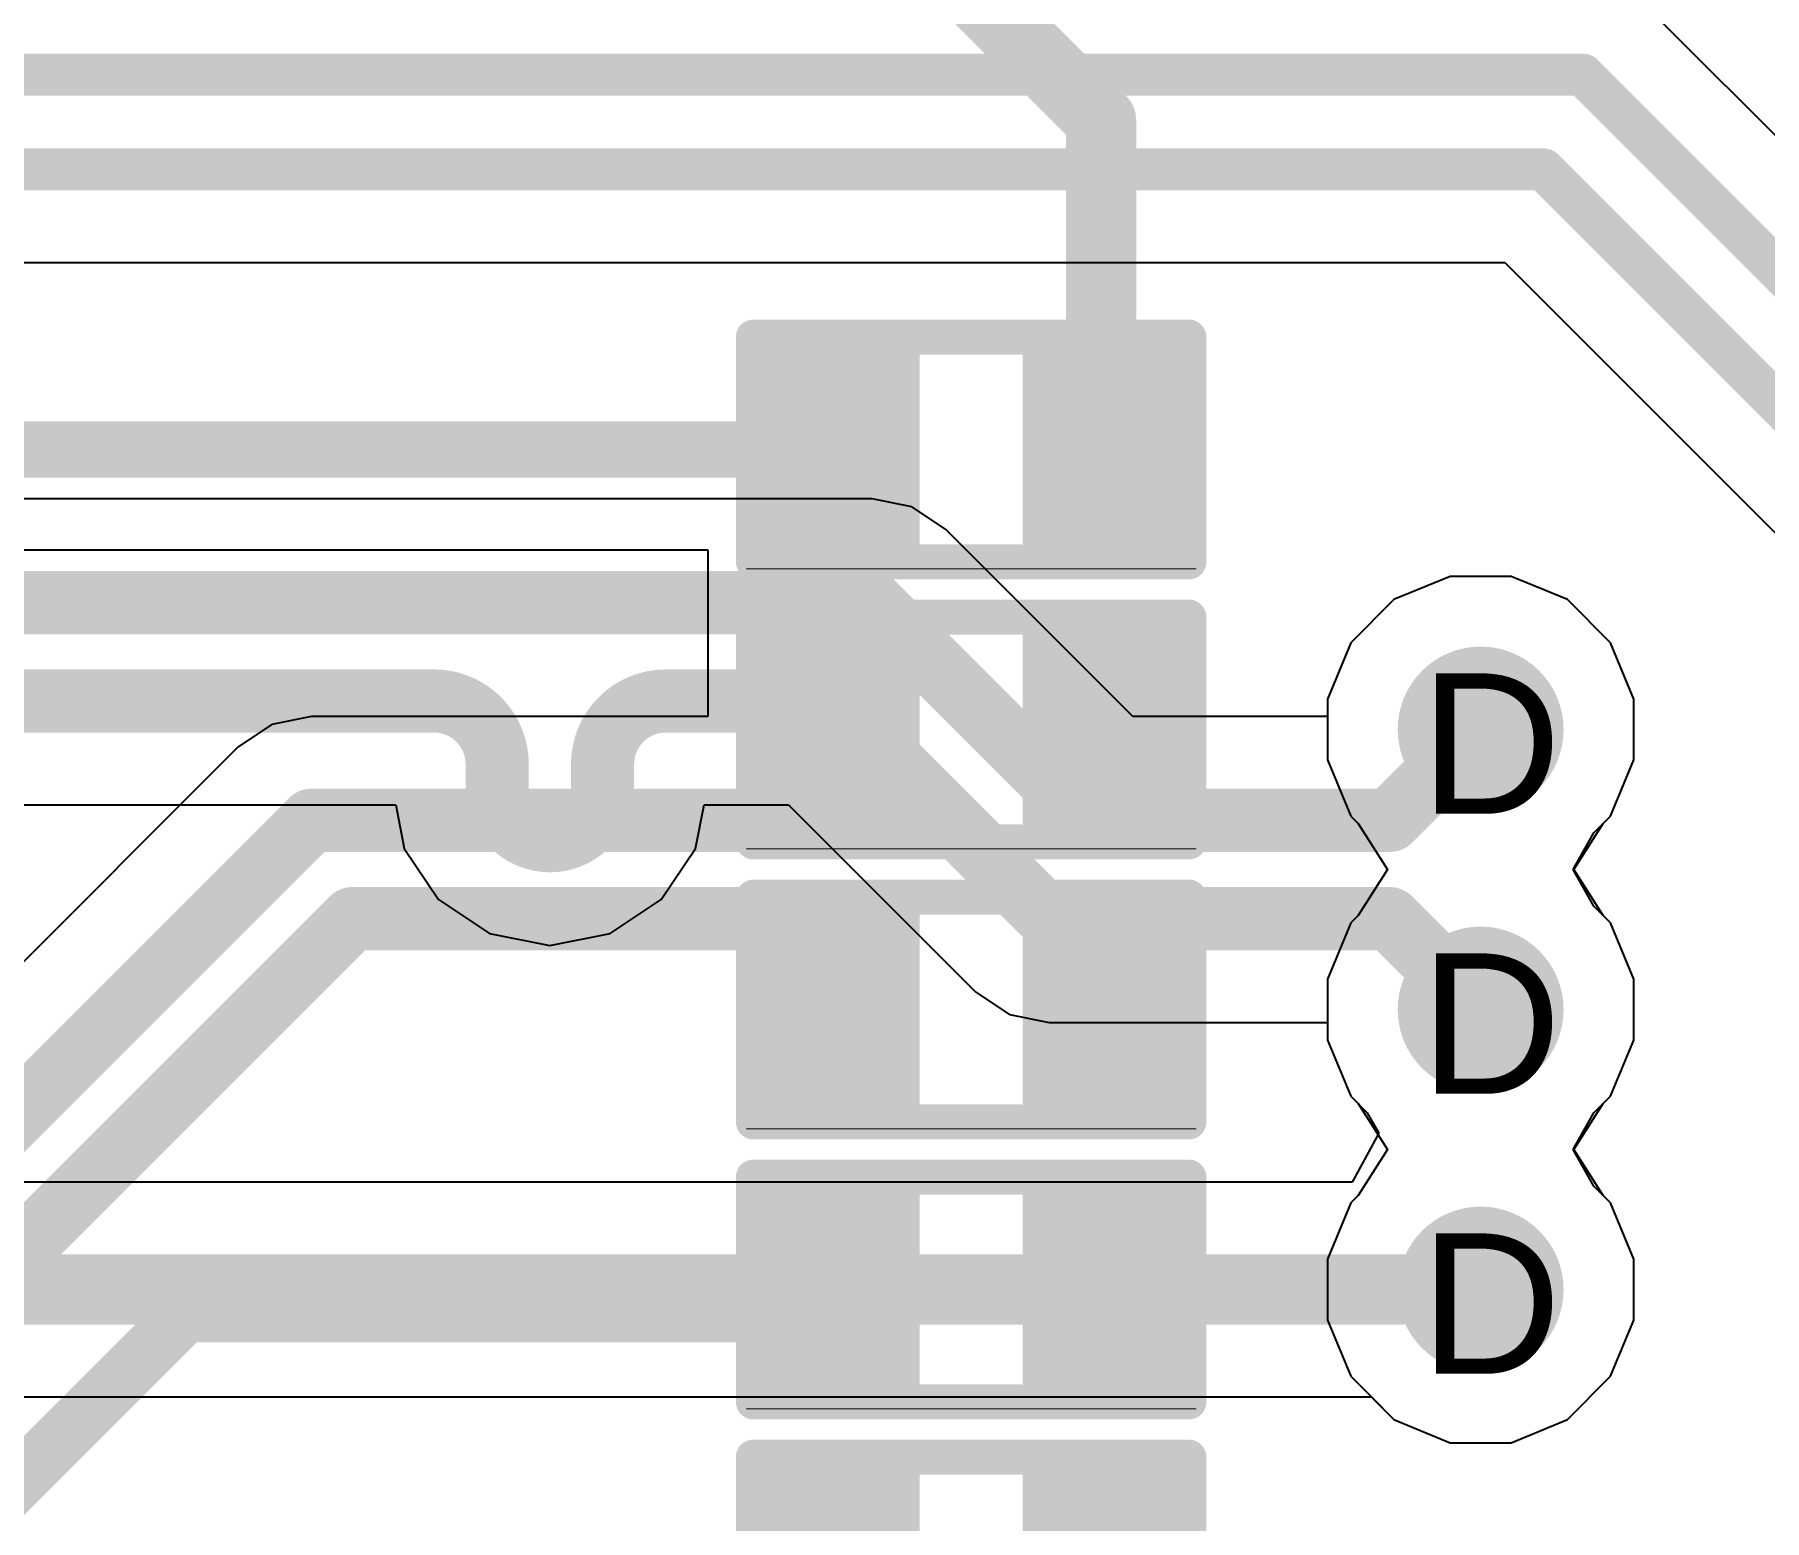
# Model space of a CAD drawing. Header units: inches. Extents: x -11 to 5428, y 0 to 5423.
# Drawn here: x 163.87 to 170.13, y 65.61 to 70.99 of the extents above; entities that cross this region are included whole.
import ezdxf

# ---------------------------------------------------------------- set-up
doc = ezdxf.new("R2010")
doc.units = ezdxf.units.IN
for name, color, linetype in [('Bottom Layer', 5, 'Continuous'), ('Drill Drawing', 1, 'Continuous'), ('GND', 16, 'Continuous'), ('PWR', 76, 'Continuous'), ('Top Layer', 1, 'Continuous'), ('Top Overlay', 2, 'Continuous'), ('Top Paste', 8, 'Continuous'), ('Top Solder', 216, 'Continuous'), ('Via Holes', 16, 'Continuous')]:
    doc.layers.add(name, color=color, linetype=linetype)
doc.styles.add('Arial', font='', dxfattribs={"height": 0.2})
doc.styles.get('Arial').set_extended_font_data('Arial')

# ---------------------------------------------------------------- blocks, each defined once
blk = doc.blocks.new('R___0402_440')
at = {"layer": 'Top Layer'}
for points in [[(-0.6985, -0.3175), (-0.6985, 0.3175), (-0.2413, 0.3175), (-0.2413, -0.3175)], [(0.2413, -0.3175), (0.2413, 0.3175), (0.6985, 0.3175), (0.6985, -0.3175)]]:
    blk.add_hatch(color=1, dxfattribs=at).paths.add_polyline_path(points)
at = {"layer": 'Top Paste'}
for points in [[(-0.6985, -0.3175), (-0.6985, 0.3175), (-0.2413, 0.3175), (-0.2413, -0.3175)], [(0.2413, -0.3175), (0.2413, 0.3175), (0.6985, 0.3175), (0.6985, -0.3175)]]:
    blk.add_hatch(color=8, dxfattribs=at).paths.add_polyline_path(points)
at = {"layer": 'Top Solder'}
for points in [[(-0.7535, -0.3725), (-0.7535, 0.3725), (-0.1863, 0.3725), (-0.1863, -0.3725)], [(0.1863, -0.3725), (0.1863, 0.3725), (0.7535, 0.3725), (0.7535, -0.3725)]]:
    blk.add_hatch(color=216, dxfattribs=at).paths.add_polyline_path(points)
at = {"layer": 'Top Overlay'}
for points in [[(-0.7874, 0.4064, 0.127, 0.127, 0), (0.7874, 0.4064, 0.127, 0.127, 0)], [(-0.7874, -0.4064, 0.127, 0.127, 0), (-0.7874, 0.4064, 0.127, 0.127, 0)], [(0.7874, -0.4064, 0.127, 0.127, 0), (0.7874, 0.4064, 0.127, 0.127, 0)], [(-0.7874, -0.4064, 0.127, 0.127, 0), (0.7874, -0.4064, 0.127, 0.127, 0)], [(-0.8128, -0.4318, 0.00323, 0.00323, 0), (0.8128, -0.4318, 0.00323, 0.00323, 0)]]:
    blk.add_lwpolyline(points, format="xyseb", dxfattribs=at)
for points in [[(-0.8192, 0.4064, 0.0635, 0.0635, 1), (-0.7557, 0.4064, 0.0635, 0.0635, 1)], [(-0.8192, 0.4064, 0.0635, 0.0635, 1), (-0.7557, 0.4064, 0.0635, 0.0635, 1)], [(0.7556, 0.4064, 0.0635, 0.0635, 1), (0.8191, 0.4064, 0.0635, 0.0635, 1)], [(0.7556, 0.4064, 0.0635, 0.0635, 1), (0.8191, 0.4064, 0.0635, 0.0635, 1)], [(-0.8192, -0.4064, 0.0635, 0.0635, 1), (-0.7557, -0.4064, 0.0635, 0.0635, 1)], [(-0.8192, -0.4064, 0.0635, 0.0635, 1), (-0.7557, -0.4064, 0.0635, 0.0635, 1)], [(0.7556, -0.4064, 0.0635, 0.0635, 1), (0.8191, -0.4064, 0.0635, 0.0635, 1)], [(0.7556, -0.4064, 0.0635, 0.0635, 1), (0.8191, -0.4064, 0.0635, 0.0635, 1)], [(-0.8136, -0.4318, 0.00161, 0.00161, 1), (-0.812, -0.4318, 0.00161, 0.00161, 1)], [(0.812, -0.4318, 0.00161, 0.00161, 1), (0.8136, -0.4318, 0.00161, 0.00161, 1)]]:
    blk.add_lwpolyline(points, format="xyseb", close=True, dxfattribs=at)
blk = doc.blocks.new('R___0402_441')
at = {"layer": 'Top Layer'}
for points in [[(-0.6985, -0.3175), (-0.6985, 0.3175), (-0.2413, 0.3175), (-0.2413, -0.3175)], [(0.2413, -0.3175), (0.2413, 0.3175), (0.6985, 0.3175), (0.6985, -0.3175)]]:
    blk.add_hatch(color=1, dxfattribs=at).paths.add_polyline_path(points)
at = {"layer": 'Top Paste'}
for points in [[(-0.6985, -0.3175), (-0.6985, 0.3175), (-0.2413, 0.3175), (-0.2413, -0.3175)], [(0.2413, -0.3175), (0.2413, 0.3175), (0.6985, 0.3175), (0.6985, -0.3175)]]:
    blk.add_hatch(color=8, dxfattribs=at).paths.add_polyline_path(points)
at = {"layer": 'Top Solder'}
for points in [[(-0.7535, -0.3725), (-0.7535, 0.3725), (-0.1863, 0.3725), (-0.1863, -0.3725)], [(0.1863, -0.3725), (0.1863, 0.3725), (0.7535, 0.3725), (0.7535, -0.3725)]]:
    blk.add_hatch(color=216, dxfattribs=at).paths.add_polyline_path(points)
at = {"layer": 'Top Overlay'}
for points in [[(-0.7874, 0.4064, 0.127, 0.127, 0), (0.7874, 0.4064, 0.127, 0.127, 0)], [(-0.7874, -0.4064, 0.127, 0.127, 0), (-0.7874, 0.4064, 0.127, 0.127, 0)], [(0.7874, -0.4064, 0.127, 0.127, 0), (0.7874, 0.4064, 0.127, 0.127, 0)], [(-0.7874, -0.4064, 0.127, 0.127, 0), (0.7874, -0.4064, 0.127, 0.127, 0)], [(-0.8128, -0.4318, 0.00323, 0.00323, 0), (0.8128, -0.4318, 0.00323, 0.00323, 0)]]:
    blk.add_lwpolyline(points, format="xyseb", dxfattribs=at)
for points in [[(-0.8192, 0.4064, 0.0635, 0.0635, 1), (-0.7557, 0.4064, 0.0635, 0.0635, 1)], [(-0.8192, 0.4064, 0.0635, 0.0635, 1), (-0.7557, 0.4064, 0.0635, 0.0635, 1)], [(0.7556, 0.4064, 0.0635, 0.0635, 1), (0.8191, 0.4064, 0.0635, 0.0635, 1)], [(0.7556, 0.4064, 0.0635, 0.0635, 1), (0.8191, 0.4064, 0.0635, 0.0635, 1)], [(-0.8192, -0.4064, 0.0635, 0.0635, 1), (-0.7557, -0.4064, 0.0635, 0.0635, 1)], [(-0.8192, -0.4064, 0.0635, 0.0635, 1), (-0.7557, -0.4064, 0.0635, 0.0635, 1)], [(0.7556, -0.4064, 0.0635, 0.0635, 1), (0.8191, -0.4064, 0.0635, 0.0635, 1)], [(0.7556, -0.4064, 0.0635, 0.0635, 1), (0.8191, -0.4064, 0.0635, 0.0635, 1)], [(-0.8136, -0.4318, 0.00161, 0.00161, 1), (-0.812, -0.4318, 0.00161, 0.00161, 1)], [(0.812, -0.4318, 0.00161, 0.00161, 1), (0.8136, -0.4318, 0.00161, 0.00161, 1)]]:
    blk.add_lwpolyline(points, format="xyseb", close=True, dxfattribs=at)
blk = doc.blocks.new('R___0402_444')
at = {"layer": 'Top Layer'}
for points in [[(-0.6985, -0.3175), (-0.6985, 0.3175), (-0.2413, 0.3175), (-0.2413, -0.3175)], [(0.2413, -0.3175), (0.2413, 0.3175), (0.6985, 0.3175), (0.6985, -0.3175)]]:
    blk.add_hatch(color=1, dxfattribs=at).paths.add_polyline_path(points)
at = {"layer": 'Top Paste'}
for points in [[(-0.6985, -0.3175), (-0.6985, 0.3175), (-0.2413, 0.3175), (-0.2413, -0.3175)], [(0.2413, -0.3175), (0.2413, 0.3175), (0.6985, 0.3175), (0.6985, -0.3175)]]:
    blk.add_hatch(color=8, dxfattribs=at).paths.add_polyline_path(points)
at = {"layer": 'Top Solder'}
for points in [[(-0.7535, -0.3725), (-0.7535, 0.3725), (-0.1863, 0.3725), (-0.1863, -0.3725)], [(0.1863, -0.3725), (0.1863, 0.3725), (0.7535, 0.3725), (0.7535, -0.3725)]]:
    blk.add_hatch(color=216, dxfattribs=at).paths.add_polyline_path(points)
at = {"layer": 'Top Overlay'}
for points in [[(-0.7874, 0.4064, 0.127, 0.127, 0), (0.7874, 0.4064, 0.127, 0.127, 0)], [(-0.7874, -0.4064, 0.127, 0.127, 0), (-0.7874, 0.4064, 0.127, 0.127, 0)], [(0.7874, -0.4064, 0.127, 0.127, 0), (0.7874, 0.4064, 0.127, 0.127, 0)], [(-0.7874, -0.4064, 0.127, 0.127, 0), (0.7874, -0.4064, 0.127, 0.127, 0)], [(-0.8128, -0.4318, 0.00323, 0.00323, 0), (0.8128, -0.4318, 0.00323, 0.00323, 0)]]:
    blk.add_lwpolyline(points, format="xyseb", dxfattribs=at)
for points in [[(-0.8192, 0.4064, 0.0635, 0.0635, 1), (-0.7557, 0.4064, 0.0635, 0.0635, 1)], [(-0.8192, 0.4064, 0.0635, 0.0635, 1), (-0.7557, 0.4064, 0.0635, 0.0635, 1)], [(0.7556, 0.4064, 0.0635, 0.0635, 1), (0.8191, 0.4064, 0.0635, 0.0635, 1)], [(0.7556, 0.4064, 0.0635, 0.0635, 1), (0.8191, 0.4064, 0.0635, 0.0635, 1)], [(-0.8192, -0.4064, 0.0635, 0.0635, 1), (-0.7557, -0.4064, 0.0635, 0.0635, 1)], [(-0.8192, -0.4064, 0.0635, 0.0635, 1), (-0.7557, -0.4064, 0.0635, 0.0635, 1)], [(0.7556, -0.4064, 0.0635, 0.0635, 1), (0.8191, -0.4064, 0.0635, 0.0635, 1)], [(0.7556, -0.4064, 0.0635, 0.0635, 1), (0.8191, -0.4064, 0.0635, 0.0635, 1)], [(-0.8136, -0.4318, 0.00161, 0.00161, 1), (-0.812, -0.4318, 0.00161, 0.00161, 1)], [(0.812, -0.4318, 0.00161, 0.00161, 1), (0.8136, -0.4318, 0.00161, 0.00161, 1)]]:
    blk.add_lwpolyline(points, format="xyseb", close=True, dxfattribs=at)
blk = doc.blocks.new('R___0402_445')
at = {"layer": 'Top Layer'}
for points in [[(-0.6985, -0.3175), (-0.6985, 0.3175), (-0.2413, 0.3175), (-0.2413, -0.3175)], [(0.2413, -0.3175), (0.2413, 0.3175), (0.6985, 0.3175), (0.6985, -0.3175)]]:
    blk.add_hatch(color=1, dxfattribs=at).paths.add_polyline_path(points)
at = {"layer": 'Top Paste'}
for points in [[(-0.6985, -0.3175), (-0.6985, 0.3175), (-0.2413, 0.3175), (-0.2413, -0.3175)], [(0.2413, -0.3175), (0.2413, 0.3175), (0.6985, 0.3175), (0.6985, -0.3175)]]:
    blk.add_hatch(color=8, dxfattribs=at).paths.add_polyline_path(points)
at = {"layer": 'Top Solder'}
for points in [[(-0.7535, -0.3725), (-0.7535, 0.3725), (-0.1863, 0.3725), (-0.1863, -0.3725)], [(0.1863, -0.3725), (0.1863, 0.3725), (0.7535, 0.3725), (0.7535, -0.3725)]]:
    blk.add_hatch(color=216, dxfattribs=at).paths.add_polyline_path(points)
at = {"layer": 'Top Overlay'}
for points in [[(-0.7874, 0.4064, 0.127, 0.127, 0), (0.7874, 0.4064, 0.127, 0.127, 0)], [(-0.7874, -0.4064, 0.127, 0.127, 0), (-0.7874, 0.4064, 0.127, 0.127, 0)], [(0.7874, -0.4064, 0.127, 0.127, 0), (0.7874, 0.4064, 0.127, 0.127, 0)], [(-0.7874, -0.4064, 0.127, 0.127, 0), (0.7874, -0.4064, 0.127, 0.127, 0)], [(-0.8128, -0.4318, 0.00323, 0.00323, 0), (0.8128, -0.4318, 0.00323, 0.00323, 0)]]:
    blk.add_lwpolyline(points, format="xyseb", dxfattribs=at)
for points in [[(-0.8192, 0.4064, 0.0635, 0.0635, 1), (-0.7557, 0.4064, 0.0635, 0.0635, 1)], [(-0.8192, 0.4064, 0.0635, 0.0635, 1), (-0.7557, 0.4064, 0.0635, 0.0635, 1)], [(0.7556, 0.4064, 0.0635, 0.0635, 1), (0.8191, 0.4064, 0.0635, 0.0635, 1)], [(0.7556, 0.4064, 0.0635, 0.0635, 1), (0.8191, 0.4064, 0.0635, 0.0635, 1)], [(-0.8192, -0.4064, 0.0635, 0.0635, 1), (-0.7557, -0.4064, 0.0635, 0.0635, 1)], [(-0.8192, -0.4064, 0.0635, 0.0635, 1), (-0.7557, -0.4064, 0.0635, 0.0635, 1)], [(0.7556, -0.4064, 0.0635, 0.0635, 1), (0.8191, -0.4064, 0.0635, 0.0635, 1)], [(0.7556, -0.4064, 0.0635, 0.0635, 1), (0.8191, -0.4064, 0.0635, 0.0635, 1)], [(-0.8136, -0.4318, 0.00161, 0.00161, 1), (-0.812, -0.4318, 0.00161, 0.00161, 1)], [(0.812, -0.4318, 0.00161, 0.00161, 1), (0.8136, -0.4318, 0.00161, 0.00161, 1)]]:
    blk.add_lwpolyline(points, format="xyseb", close=True, dxfattribs=at)
blk = doc.blocks.new('R___0402_447')
at = {"layer": 'Top Layer'}
for points in [[(-0.6985, -0.3175), (-0.6985, 0.3175), (-0.2413, 0.3175), (-0.2413, -0.3175)], [(0.2413, -0.3175), (0.2413, 0.3175), (0.6985, 0.3175), (0.6985, -0.3175)]]:
    blk.add_hatch(color=1, dxfattribs=at).paths.add_polyline_path(points)
at = {"layer": 'Top Paste'}
for points in [[(-0.6985, -0.3175), (-0.6985, 0.3175), (-0.2413, 0.3175), (-0.2413, -0.3175)], [(0.2413, -0.3175), (0.2413, 0.3175), (0.6985, 0.3175), (0.6985, -0.3175)]]:
    blk.add_hatch(color=8, dxfattribs=at).paths.add_polyline_path(points)
at = {"layer": 'Top Solder'}
for points in [[(-0.7535, -0.3725), (-0.7535, 0.3725), (-0.1863, 0.3725), (-0.1863, -0.3725)], [(0.1863, -0.3725), (0.1863, 0.3725), (0.7535, 0.3725), (0.7535, -0.3725)]]:
    blk.add_hatch(color=216, dxfattribs=at).paths.add_polyline_path(points)
at = {"layer": 'Top Overlay'}
for points in [[(-0.7874, 0.4064, 0.127, 0.127, 0), (0.7874, 0.4064, 0.127, 0.127, 0)], [(-0.7874, -0.4064, 0.127, 0.127, 0), (-0.7874, 0.4064, 0.127, 0.127, 0)], [(0.7874, -0.4064, 0.127, 0.127, 0), (0.7874, 0.4064, 0.127, 0.127, 0)], [(-0.7874, -0.4064, 0.127, 0.127, 0), (0.7874, -0.4064, 0.127, 0.127, 0)], [(-0.8128, -0.4318, 0.00323, 0.00323, 0), (0.8128, -0.4318, 0.00323, 0.00323, 0)]]:
    blk.add_lwpolyline(points, format="xyseb", dxfattribs=at)
for points in [[(-0.8192, 0.4064, 0.0635, 0.0635, 1), (-0.7557, 0.4064, 0.0635, 0.0635, 1)], [(-0.8192, 0.4064, 0.0635, 0.0635, 1), (-0.7557, 0.4064, 0.0635, 0.0635, 1)], [(0.7556, 0.4064, 0.0635, 0.0635, 1), (0.8191, 0.4064, 0.0635, 0.0635, 1)], [(0.7556, 0.4064, 0.0635, 0.0635, 1), (0.8191, 0.4064, 0.0635, 0.0635, 1)], [(-0.8192, -0.4064, 0.0635, 0.0635, 1), (-0.7557, -0.4064, 0.0635, 0.0635, 1)], [(-0.8192, -0.4064, 0.0635, 0.0635, 1), (-0.7557, -0.4064, 0.0635, 0.0635, 1)], [(0.7556, -0.4064, 0.0635, 0.0635, 1), (0.8191, -0.4064, 0.0635, 0.0635, 1)], [(0.7556, -0.4064, 0.0635, 0.0635, 1), (0.8191, -0.4064, 0.0635, 0.0635, 1)], [(-0.8136, -0.4318, 0.00161, 0.00161, 1), (-0.812, -0.4318, 0.00161, 0.00161, 1)], [(0.812, -0.4318, 0.00161, 0.00161, 1), (0.8136, -0.4318, 0.00161, 0.00161, 1)]]:
    blk.add_lwpolyline(points, format="xyseb", close=True, dxfattribs=at)

msp = doc.modelspace()

# ---------------------------------------------------------------- hatches: boundary and pattern name
at = {"layer": 'Bottom Layer'}
h = msp.add_hatch(color=5, dxfattribs=at)
edge = h.paths.add_edge_path()
edge.add_arc((169.1014, 68.4729), 0.3, 0, 360)
h = msp.add_hatch(color=5, dxfattribs=at)
edge = h.paths.add_edge_path()
edge.add_arc((169.1014, 67.4602), 0.3, 0, 360)
h = msp.add_hatch(color=5, dxfattribs=at)
edge = h.paths.add_edge_path()
edge.add_arc((169.1014, 66.4475), 0.3, 0, 360)
at = {"layer": 'GND'}
h = msp.add_hatch(color=16, dxfattribs=at)
edge = h.paths.add_edge_path()
edge.add_arc((169.1014, 68.4729), 0.3, 0, 360)
h = msp.add_hatch(color=16, dxfattribs=at)
edge = h.paths.add_edge_path()
edge.add_arc((169.1014, 67.4602), 0.3, 0, 360)
h = msp.add_hatch(color=16, dxfattribs=at)
edge = h.paths.add_edge_path()
edge.add_arc((169.1014, 66.4475), 0.3, 0, 360)
at = {"layer": 'PWR'}
h = msp.add_hatch(color=76, dxfattribs=at)
edge = h.paths.add_edge_path()
edge.add_arc((169.1014, 68.4729), 0.3, 0, 360)
h = msp.add_hatch(color=76, dxfattribs=at)
edge = h.paths.add_edge_path()
edge.add_arc((169.1014, 67.4602), 0.3, 0, 360)
h = msp.add_hatch(color=76, dxfattribs=at)
edge = h.paths.add_edge_path()
edge.add_arc((169.1014, 66.4475), 0.3, 0, 360)
at = {"layer": 'Top Layer'}
h = msp.add_hatch(color=1, dxfattribs=at)
edge = h.paths.add_edge_path()
edge.add_arc((169.1014, 68.4729), 0.3, 0, 360)
h = msp.add_hatch(color=1, dxfattribs=at)
edge = h.paths.add_edge_path()
edge.add_arc((169.1014, 67.4602), 0.3, 0, 360)
h = msp.add_hatch(color=1, dxfattribs=at)
edge = h.paths.add_edge_path()
edge.add_arc((169.1014, 66.4475), 0.3, 0, 360)
at = {"layer": 'Via Holes'}
h = msp.add_hatch(color=7, dxfattribs=at)
edge = h.paths.add_edge_path()
edge.add_arc((169.1014, 68.4729), 0.15, 0, 360)
h = msp.add_hatch(color=7, dxfattribs=at)
edge = h.paths.add_edge_path()
edge.add_arc((169.1014, 67.4602), 0.15, 0, 360)
h = msp.add_hatch(color=7, dxfattribs=at)
edge = h.paths.add_edge_path()
edge.add_arc((169.1014, 66.4475), 0.15, 0, 360)

# ---------------------------------------------------------------- linework, layer by layer
at = {"layer": 'Bottom Layer'}
for p, q in [((172.282, 68.5059), (169.7084, 71.0795)), ((120.6276, 70.1619), (169.1888, 70.1619)), ((169.1888, 70.1619), (171.7624, 67.5883)), ((166.9007, 69.3072), (122.2107, 69.3072)), ((167.0444, 69.2786), (166.9007, 69.3072)), ((167.1662, 69.1972), (167.0444, 69.2786)), ((167.8436, 68.5199), (167.1662, 69.1972)), ((168.9912, 69.0269), (168.7876, 68.9426)), ((169.2116, 69.0269), (168.9912, 69.0269)), ((169.4152, 68.9426), (169.2116, 69.0269)), ((168.7876, 68.9426), (168.6318, 68.7867)), ((169.5711, 68.7867), (169.4152, 68.9426)), ((168.6318, 68.7867), (168.5474, 68.5831)), ((169.6554, 68.5831), (169.5711, 68.7867)), ((168.5474, 68.5831), (168.5474, 68.5199)), ((169.6554, 68.3627), (169.6554, 68.5831)), ((168.5474, 68.5199), (167.8436, 68.5199)), ((169.5711, 68.1591), (169.6554, 68.3627)), ((146.9096, 68.2006), (165.1774, 68.2006)), ((165.1774, 68.2006), (165.2086, 68.0432)), ((166.2614, 68.0432), (166.2927, 68.2006)), ((166.2927, 68.2006), (166.5979, 68.2006)), ((166.5979, 68.2006), (167.0669, 67.7316)), ((169.5113, 68.0993), (169.5711, 68.1591)), ((169.436, 67.9666), (169.5113, 68.0993)), ((165.2086, 68.0432), (165.3322, 67.8584)), ((166.1379, 67.8584), (166.2614, 68.0432)), ((169.5113, 67.8338), (169.436, 67.9666)), ((165.3322, 67.8584), (165.517, 67.7349)), ((165.9531, 67.7349), (166.1379, 67.8584)), ((169.5711, 67.774), (169.5113, 67.8338)), ((169.6554, 67.5704), (169.5711, 67.774)), ((165.517, 67.7349), (165.735, 67.6915)), ((165.735, 67.6915), (165.9531, 67.7349)), ((167.0669, 67.7316), (167.0669, 67.7316)), ((167.0669, 67.7316), (167.2752, 67.5232)), ((169.6554, 67.35), (169.6554, 67.5704)), ((167.2752, 67.5232), (167.397, 67.4418)), ((167.397, 67.4418), (167.5407, 67.4133)), ((167.5407, 67.4133), (168.5474, 67.4133)), ((168.5474, 67.4133), (168.5474, 67.35)), ((168.5474, 67.35), (168.6318, 67.1464)), ((169.5711, 67.1464), (169.6554, 67.35)), ((168.6318, 67.1464), (168.6915, 67.0866)), ((169.5113, 67.0866), (169.5711, 67.1464)), ((168.6915, 67.0866), (168.7332, 67.0131)), ((169.436, 66.9539), (169.5113, 67.0866)), ((168.7332, 67.0131), (168.637, 66.836)), ((169.5113, 66.8211), (169.436, 66.9539)), ((168.637, 66.836), (137.6006, 66.836)), ((169.5711, 66.7613), (169.5113, 66.8211)), ((169.6554, 66.5577), (169.5711, 66.7613)), ((169.6554, 66.3373), (169.6554, 66.5577)), ((169.5711, 66.1337), (169.6554, 66.3373)), ((169.4152, 65.9779), (169.5711, 66.1337)), ((139.6035, 66.0591), (168.7064, 66.0591)), ((168.7064, 66.0591), (168.7876, 65.9779)), ((168.7876, 65.9779), (168.9912, 65.8935)), ((169.2116, 65.8935), (169.4152, 65.9779)), ((168.9912, 65.8935), (169.2116, 65.8935))]:
    msp.add_line(p, q, dxfattribs=at)
for points in [[(120.3461, 70.8415, 0.1524, 0.1524, 0), (169.4703, 70.8415, 0.1524, 0.1524, 0)], [(169.4703, 70.8415, 0.1524, 0.1524, 0), (172.1425, 68.1693, 0.1524, 0.1524, 0)], [(120.4881, 70.4986, 0.1524, 0.1524, 0), (169.3283, 70.4986, 0.1524, 0.1524, 0)], [(169.3283, 70.4986, 0.1524, 0.1524, 0), (172.0005, 67.8264, 0.1524, 0.1524, 0)], [(121.983, 68.9317, 0.2286, 0.2286, 0), (166.9007, 68.9317, 0.2286, 0.2286, 0)], [(166.9007, 68.9317, 0.2286, 0.2286, 0), (167.688, 68.1444, 0.2286, 0.2286, 0)], [(121.983, 68.5761, 0.2286, 0.2286, 0), (164.8206, 68.5761, 0.2286, 0.2286, 0)], [(164.8206, 68.5761, 0.2286, 0.2286, 0), (165.3159, 68.5761, 0.2286, 0.2286, 0)], [(165.3159, 68.5761, 0.2286, 0.2286, -0.414214), (165.5445, 68.3475, 0.2286, 0.2286, 0)], [(165.9255, 68.3475, 0.2286, 0.2286, -0.414214), (166.1541, 68.5761, 0.2286, 0.2286, 0)], [(166.1541, 68.5761, 0.2286, 0.2286, 0), (166.7534, 68.5761, 0.2286, 0.2286, 0)], [(166.7534, 68.5761, 0.2286, 0.2286, 0), (166.7657, 68.5638, 0.2286, 0.2286, 0)], [(166.7657, 68.5638, 0.2286, 0.2286, 0), (167.3324, 67.9971, 0.2286, 0.2286, 0)], [(168.7729, 68.1444, 0.2286, 0.2286, 0), (169.1014, 68.4729, 0.2286, 0.2286, 0)], [(165.5445, 68.2613, 0.2286, 0.2286, 0), (165.5445, 68.3475, 0.2286, 0.2286, 0)], [(165.9255, 68.2613, 0.2286, 0.2286, 0), (165.9255, 68.3475, 0.2286, 0.2286, 0)], [(165.9255, 68.2613, 0.2286, 0.2286, -1), (165.5445, 68.2613, 0.2286, 0.2286, 0)], [(167.688, 68.1444, 0.2286, 0.2286, 0), (167.688, 68.1444, 0.2286, 0.2286, 0)], [(167.688, 68.1444, 0.2286, 0.2286, 0), (168.7729, 68.1444, 0.2286, 0.2286, 0)], [(167.3324, 67.9971, 0.2286, 0.2286, 0), (167.5407, 67.7888, 0.2286, 0.2286, 0)], [(167.3324, 67.9971, 0.2286, 0.2286, 0), (167.3324, 67.9971, 0.2286, 0.2286, 0)], [(167.5407, 67.7888, 0.2286, 0.2286, 0), (168.7729, 67.7888, 0.2286, 0.2286, 0)], [(168.7729, 67.7888, 0.2286, 0.2286, 0), (169.1014, 67.4602, 0.2286, 0.2286, 0)], [(132.0388, 66.4475, 0.254, 0.254, 0), (169.1014, 66.4475, 0.254, 0.254, 0)]]:
    msp.add_lwpolyline(points, format="xyseb", dxfattribs=at)
for points in [[(169.4322, 70.8415, 0.0762, 0.0762, 1), (169.5084, 70.8415, 0.0762, 0.0762, 1)], [(169.4322, 70.8415, 0.0762, 0.0762, 1), (169.5084, 70.8415, 0.0762, 0.0762, 1)], [(169.2902, 70.4986, 0.0762, 0.0762, 1), (169.3664, 70.4986, 0.0762, 0.0762, 1)], [(169.2902, 70.4986, 0.0762, 0.0762, 1), (169.3664, 70.4986, 0.0762, 0.0762, 1)], [(166.8436, 68.9317, 0.1143, 0.1143, 1), (166.9579, 68.9317, 0.1143, 0.1143, 1)], [(166.8436, 68.9317, 0.1143, 0.1143, 1), (166.9579, 68.9317, 0.1143, 0.1143, 1)], [(164.7635, 68.5761, 0.1143, 0.1143, 1), (164.8778, 68.5761, 0.1143, 0.1143, 1)], [(164.7635, 68.5761, 0.1143, 0.1143, 1), (164.8778, 68.5761, 0.1143, 0.1143, 1)], [(165.2588, 68.5761, 0.1143, 0.1143, 1), (165.3731, 68.5761, 0.1143, 0.1143, 1)], [(165.2588, 68.5761, 0.1143, 0.1143, 1), (165.3731, 68.5761, 0.1143, 0.1143, 1)], [(166.097, 68.5761, 0.1143, 0.1143, 1), (166.2113, 68.5761, 0.1143, 0.1143, 1)], [(166.097, 68.5761, 0.1143, 0.1143, 1), (166.2113, 68.5761, 0.1143, 0.1143, 1)], [(166.6963, 68.5761, 0.1143, 0.1143, 1), (166.8106, 68.5761, 0.1143, 0.1143, 1)], [(166.6963, 68.5761, 0.1143, 0.1143, 1), (166.8106, 68.5761, 0.1143, 0.1143, 1)], [(166.7086, 68.5638, 0.1143, 0.1143, 1), (166.8229, 68.5638, 0.1143, 0.1143, 1)], [(166.7086, 68.5638, 0.1143, 0.1143, 1), (166.8229, 68.5638, 0.1143, 0.1143, 1)], [(169.0443, 68.4729, 0.1143, 0.1143, 1), (169.1586, 68.4729, 0.1143, 0.1143, 1)], [(165.4874, 68.3475, 0.1143, 0.1143, 1), (165.6017, 68.3475, 0.1143, 0.1143, 1)], [(165.4874, 68.3475, 0.1143, 0.1143, 1), (165.6017, 68.3475, 0.1143, 0.1143, 1)], [(165.8684, 68.3475, 0.1143, 0.1143, 1), (165.9827, 68.3475, 0.1143, 0.1143, 1)], [(165.8684, 68.3475, 0.1143, 0.1143, 1), (165.9827, 68.3475, 0.1143, 0.1143, 1)], [(165.4874, 68.2613, 0.1143, 0.1143, 1), (165.6017, 68.2613, 0.1143, 0.1143, 1)], [(165.4874, 68.2613, 0.1143, 0.1143, 1), (165.6017, 68.2613, 0.1143, 0.1143, 1)], [(165.8684, 68.2613, 0.1143, 0.1143, 1), (165.9827, 68.2613, 0.1143, 0.1143, 1)], [(165.8684, 68.2613, 0.1143, 0.1143, 1), (165.9827, 68.2613, 0.1143, 0.1143, 1)], [(167.6309, 68.1444, 0.1143, 0.1143, 1), (167.7452, 68.1444, 0.1143, 0.1143, 1)], [(167.6309, 68.1444, 0.1143, 0.1143, 1), (167.7452, 68.1444, 0.1143, 0.1143, 1)], [(167.6309, 68.1444, 0.1143, 0.1143, 1), (167.7452, 68.1444, 0.1143, 0.1143, 1)], [(167.6309, 68.1444, 0.1143, 0.1143, 1), (167.7452, 68.1444, 0.1143, 0.1143, 1)], [(168.7157, 68.1444, 0.1143, 0.1143, 1), (168.83, 68.1444, 0.1143, 0.1143, 1)], [(168.7157, 68.1444, 0.1143, 0.1143, 1), (168.83, 68.1444, 0.1143, 0.1143, 1)], [(167.2753, 67.9971, 0.1143, 0.1143, 1), (167.3896, 67.9971, 0.1143, 0.1143, 1)], [(167.2753, 67.9971, 0.1143, 0.1143, 1), (167.3896, 67.9971, 0.1143, 0.1143, 1)], [(167.2753, 67.9971, 0.1143, 0.1143, 1), (167.3896, 67.9971, 0.1143, 0.1143, 1)], [(167.2753, 67.9971, 0.1143, 0.1143, 1), (167.3896, 67.9971, 0.1143, 0.1143, 1)], [(167.4836, 67.7888, 0.1143, 0.1143, 1), (167.5979, 67.7888, 0.1143, 0.1143, 1)], [(167.4836, 67.7888, 0.1143, 0.1143, 1), (167.5979, 67.7888, 0.1143, 0.1143, 1)], [(168.7157, 67.7888, 0.1143, 0.1143, 1), (168.83, 67.7888, 0.1143, 0.1143, 1)], [(168.7157, 67.7888, 0.1143, 0.1143, 1), (168.83, 67.7888, 0.1143, 0.1143, 1)], [(169.0443, 67.4602, 0.1143, 0.1143, 1), (169.1586, 67.4602, 0.1143, 0.1143, 1)], [(169.0379, 66.4475, 0.127, 0.127, 1), (169.1649, 66.4475, 0.127, 0.127, 1)]]:
    msp.add_lwpolyline(points, format="xyseb", close=True, dxfattribs=at)
at = {"layer": 'GND'}
for p, q in [((168.9912, 69.0269), (168.7876, 68.9426)), ((169.2116, 69.0269), (168.9912, 69.0269)), ((169.4152, 68.9426), (169.2116, 69.0269)), ((168.7876, 68.9426), (168.6318, 68.7867)), ((169.5711, 68.7867), (169.4152, 68.9426)), ((168.6318, 68.7867), (168.5474, 68.5831)), ((169.6554, 68.5831), (169.5711, 68.7867)), ((168.5474, 68.5831), (168.5474, 68.3627)), ((169.6554, 68.3627), (169.6554, 68.5831)), ((168.5474, 68.3627), (168.6318, 68.1591)), ((169.5711, 68.1591), (169.6554, 68.3627)), ((168.6318, 68.1591), (168.6584, 68.1325)), ((168.6584, 68.1325), (168.7642, 67.9666)), ((169.4386, 67.9666), (169.5445, 68.1325)), ((169.5445, 68.1325), (169.5711, 68.1591)), ((168.7642, 67.9666), (168.6584, 67.8006)), ((169.5445, 67.8006), (169.4386, 67.9666)), ((168.6318, 67.774), (168.5474, 67.5704)), ((168.6584, 67.8006), (168.6318, 67.774)), ((169.5711, 67.774), (169.5445, 67.8006)), ((169.6554, 67.5704), (169.5711, 67.774)), ((168.5474, 67.5704), (168.5474, 67.35)), ((169.6554, 67.35), (169.6554, 67.5704)), ((168.5474, 67.35), (168.6318, 67.1464)), ((169.5711, 67.1464), (169.6554, 67.35)), ((168.6318, 67.1464), (168.6584, 67.1198)), ((169.5445, 67.1198), (169.5711, 67.1464)), ((168.6584, 67.1198), (168.7642, 66.9539)), ((169.4386, 66.9539), (169.5445, 67.1198)), ((168.7642, 66.9539), (168.6584, 66.7879)), ((169.5445, 66.7879), (169.4386, 66.9539)), ((168.6318, 66.7613), (168.5474, 66.5577)), ((168.6584, 66.7879), (168.6318, 66.7613)), ((169.5711, 66.7613), (169.5445, 66.7879)), ((169.6554, 66.5577), (169.5711, 66.7613)), ((168.5474, 66.5577), (168.5474, 66.3373)), ((169.6554, 66.3373), (169.6554, 66.5577)), ((168.5474, 66.3373), (168.6318, 66.1337)), ((169.5711, 66.1337), (169.6554, 66.3373)), ((168.6318, 66.1337), (168.7876, 65.9779)), ((169.4152, 65.9779), (169.5711, 66.1337)), ((168.7876, 65.9779), (168.9912, 65.8935)), ((169.2116, 65.8935), (169.4152, 65.9779)), ((168.9912, 65.8935), (169.2116, 65.8935))]:
    msp.add_line(p, q, dxfattribs=at)
at = {"layer": 'PWR'}
for p, q in [((168.9912, 69.0269), (168.7876, 68.9426)), ((169.2116, 69.0269), (168.9912, 69.0269)), ((169.4152, 68.9426), (169.2116, 69.0269)), ((168.7876, 68.9426), (168.6318, 68.7867)), ((169.5711, 68.7867), (169.4152, 68.9426)), ((168.6318, 68.7867), (168.5474, 68.5831)), ((169.6554, 68.5831), (169.5711, 68.7867)), ((168.5474, 68.5831), (168.5474, 68.3627)), ((169.6554, 68.3627), (169.6554, 68.5831)), ((168.5474, 68.3627), (168.6318, 68.1591)), ((169.5711, 68.1591), (169.6554, 68.3627)), ((168.6318, 68.1591), (168.6584, 68.1325)), ((168.6584, 68.1325), (168.7642, 67.9666)), ((169.4386, 67.9666), (169.5445, 68.1325)), ((169.5445, 68.1325), (169.5711, 68.1591)), ((168.7642, 67.9666), (168.6584, 67.8006)), ((169.5445, 67.8006), (169.4386, 67.9666)), ((168.6318, 67.774), (168.5474, 67.5704)), ((168.6584, 67.8006), (168.6318, 67.774)), ((169.5711, 67.774), (169.5445, 67.8006)), ((169.6554, 67.5704), (169.5711, 67.774)), ((168.5474, 67.5704), (168.5474, 67.35)), ((169.6554, 67.35), (169.6554, 67.5704)), ((168.5474, 67.35), (168.6318, 67.1464)), ((169.5711, 67.1464), (169.6554, 67.35)), ((168.6318, 67.1464), (168.6584, 67.1198)), ((169.5445, 67.1198), (169.5711, 67.1464)), ((168.6584, 67.1198), (168.7642, 66.9539)), ((169.4386, 66.9539), (169.5445, 67.1198)), ((168.7642, 66.9539), (168.6584, 66.7879)), ((169.5445, 66.7879), (169.4386, 66.9539)), ((168.6318, 66.7613), (168.5474, 66.5577)), ((168.6584, 66.7879), (168.6318, 66.7613)), ((169.5711, 66.7613), (169.5445, 66.7879)), ((169.6554, 66.5577), (169.5711, 66.7613)), ((168.5474, 66.5577), (168.5474, 66.3373)), ((169.6554, 66.3373), (169.6554, 66.5577)), ((168.5474, 66.3373), (168.6318, 66.1337)), ((169.5711, 66.1337), (169.6554, 66.3373)), ((168.6318, 66.1337), (168.7876, 65.9779)), ((169.4152, 65.9779), (169.5711, 66.1337)), ((168.7876, 65.9779), (168.9912, 65.8935)), ((169.2116, 65.8935), (169.4152, 65.9779)), ((168.9912, 65.8935), (169.2116, 65.8935))]:
    msp.add_line(p, q, dxfattribs=at)
at = {"layer": 'Top Layer'}
for p, q in [((158.6807, 69.1231), (166.3062, 69.1231)), ((166.3062, 69.1231), (166.3062, 68.5199)), ((164.8727, 68.5199), (164.729, 68.4913)), ((166.3062, 68.5199), (164.8727, 68.5199)), ((164.729, 68.4913), (164.6072, 68.4099)), ((164.6072, 68.4099), (162.3623, 66.165))]:
    msp.add_line(p, q, dxfattribs=at)
for points in [[(167.2228, 71.1816, 0.254, 0.254, 0), (167.7286, 70.6758, 0.254, 0.254, 0)], [(167.7286, 69.4856, 0.254, 0.254, 0), (167.7286, 70.6758, 0.254, 0.254, 0)], [(158.5306, 69.4856, 0.2032, 0.2032, 0), (166.7888, 69.4856, 0.2032, 0.2032, 0)], [(166.7888, 68.384, 0.2286, 0.2286, 0), (166.7888, 68.4729, 0.2286, 0.2286, 0)], [(167.7286, 68.384, 0.2286, 0.2286, 0), (167.7286, 68.4729, 0.2286, 0.2286, 0)], [(168.7729, 68.1444, 0.2286, 0.2286, 0), (169.1014, 68.4729, 0.2286, 0.2286, 0)], [(166.5492, 68.1444, 0.2286, 0.2286, 0), (166.7888, 68.384, 0.2286, 0.2286, 0)], [(167.7286, 68.384, 0.2286, 0.2286, 0), (167.9683, 68.1444, 0.2286, 0.2286, 0)], [(162.6278, 65.8995, 0.2286, 0.2286, 0), (164.8727, 68.1444, 0.2286, 0.2286, 0)], [(164.8727, 68.1444, 0.2286, 0.2286, 0), (166.5492, 68.1444, 0.2286, 0.2286, 0)], [(167.9683, 68.1444, 0.2286, 0.2286, 0), (168.7729, 68.1444, 0.2286, 0.2286, 0)], [(162.9834, 65.7522, 0.2286, 0.2286, 0), (165.02, 67.7888, 0.2286, 0.2286, 0)], [(165.02, 67.7888, 0.2286, 0.2286, 0), (166.5492, 67.7888, 0.2286, 0.2286, 0)], [(166.5492, 67.7888, 0.2286, 0.2286, 0), (166.7888, 67.5491, 0.2286, 0.2286, 0)], [(167.7286, 67.5491, 0.2286, 0.2286, 0), (167.9683, 67.7888, 0.2286, 0.2286, 0)], [(167.9683, 67.7888, 0.2286, 0.2286, 0), (168.7729, 67.7888, 0.2286, 0.2286, 0)], [(168.7729, 67.7888, 0.2286, 0.2286, 0), (169.1014, 67.4602, 0.2286, 0.2286, 0)], [(166.7888, 67.4602, 0.2286, 0.2286, 0), (166.7888, 67.5491, 0.2286, 0.2286, 0)], [(167.7286, 67.4602, 0.2286, 0.2286, 0), (167.7286, 67.5491, 0.2286, 0.2286, 0)], [(167.7286, 66.4475, 0.254, 0.254, 0), (169.1014, 66.4475, 0.254, 0.254, 0)], [(163.5201, 65.4618, 0.2032, 0.2032, 0), (164.417, 66.3586, 0.2032, 0.2032, 0)], [(164.417, 66.3586, 0.2032, 0.2032, 0), (166.7888, 66.3586, 0.2032, 0.2032, 0)]]:
    msp.add_lwpolyline(points, format="xyseb", dxfattribs=at)
for points in [[(167.6651, 70.6758, 0.127, 0.127, 1), (167.7921, 70.6758, 0.127, 0.127, 1)], [(167.6651, 70.6758, 0.127, 0.127, 1), (167.7921, 70.6758, 0.127, 0.127, 1)], [(166.738, 69.4856, 0.1016, 0.1016, 1), (166.8396, 69.4856, 0.1016, 0.1016, 1)], [(167.6651, 69.4856, 0.127, 0.127, 1), (167.7921, 69.4856, 0.127, 0.127, 1)], [(166.7317, 68.4729, 0.1143, 0.1143, 1), (166.846, 68.4729, 0.1143, 0.1143, 1)], [(167.6715, 68.4729, 0.1143, 0.1143, 1), (167.7858, 68.4729, 0.1143, 0.1143, 1)], [(169.0443, 68.4729, 0.1143, 0.1143, 1), (169.1586, 68.4729, 0.1143, 0.1143, 1)], [(166.7317, 68.384, 0.1143, 0.1143, 1), (166.846, 68.384, 0.1143, 0.1143, 1)], [(166.7317, 68.384, 0.1143, 0.1143, 1), (166.846, 68.384, 0.1143, 0.1143, 1)], [(167.6715, 68.384, 0.1143, 0.1143, 1), (167.7858, 68.384, 0.1143, 0.1143, 1)], [(167.6715, 68.384, 0.1143, 0.1143, 1), (167.7858, 68.384, 0.1143, 0.1143, 1)], [(164.8155, 68.1444, 0.1143, 0.1143, 1), (164.9298, 68.1444, 0.1143, 0.1143, 1)], [(164.8155, 68.1444, 0.1143, 0.1143, 1), (164.9298, 68.1444, 0.1143, 0.1143, 1)], [(166.492, 68.1444, 0.1143, 0.1143, 1), (166.6063, 68.1444, 0.1143, 0.1143, 1)], [(166.492, 68.1444, 0.1143, 0.1143, 1), (166.6063, 68.1444, 0.1143, 0.1143, 1)], [(167.9111, 68.1444, 0.1143, 0.1143, 1), (168.0254, 68.1444, 0.1143, 0.1143, 1)], [(167.9111, 68.1444, 0.1143, 0.1143, 1), (168.0254, 68.1444, 0.1143, 0.1143, 1)], [(168.7157, 68.1444, 0.1143, 0.1143, 1), (168.83, 68.1444, 0.1143, 0.1143, 1)], [(168.7157, 68.1444, 0.1143, 0.1143, 1), (168.83, 68.1444, 0.1143, 0.1143, 1)], [(164.9628, 67.7888, 0.1143, 0.1143, 1), (165.0771, 67.7888, 0.1143, 0.1143, 1)], [(164.9628, 67.7888, 0.1143, 0.1143, 1), (165.0771, 67.7888, 0.1143, 0.1143, 1)], [(166.492, 67.7888, 0.1143, 0.1143, 1), (166.6063, 67.7888, 0.1143, 0.1143, 1)], [(166.492, 67.7888, 0.1143, 0.1143, 1), (166.6063, 67.7888, 0.1143, 0.1143, 1)], [(167.9111, 67.7888, 0.1143, 0.1143, 1), (168.0254, 67.7888, 0.1143, 0.1143, 1)], [(167.9111, 67.7888, 0.1143, 0.1143, 1), (168.0254, 67.7888, 0.1143, 0.1143, 1)], [(168.7157, 67.7888, 0.1143, 0.1143, 1), (168.83, 67.7888, 0.1143, 0.1143, 1)], [(168.7157, 67.7888, 0.1143, 0.1143, 1), (168.83, 67.7888, 0.1143, 0.1143, 1)], [(166.7317, 67.5491, 0.1143, 0.1143, 1), (166.846, 67.5491, 0.1143, 0.1143, 1)], [(166.7317, 67.5491, 0.1143, 0.1143, 1), (166.846, 67.5491, 0.1143, 0.1143, 1)], [(167.6715, 67.5491, 0.1143, 0.1143, 1), (167.7858, 67.5491, 0.1143, 0.1143, 1)], [(167.6715, 67.5491, 0.1143, 0.1143, 1), (167.7858, 67.5491, 0.1143, 0.1143, 1)], [(166.7317, 67.4602, 0.1143, 0.1143, 1), (166.846, 67.4602, 0.1143, 0.1143, 1)], [(167.6715, 67.4602, 0.1143, 0.1143, 1), (167.7858, 67.4602, 0.1143, 0.1143, 1)], [(169.0443, 67.4602, 0.1143, 0.1143, 1), (169.1586, 67.4602, 0.1143, 0.1143, 1)], [(167.6651, 66.4475, 0.127, 0.127, 1), (167.7921, 66.4475, 0.127, 0.127, 1)], [(169.0379, 66.4475, 0.127, 0.127, 1), (169.1649, 66.4475, 0.127, 0.127, 1)], [(164.3662, 66.3586, 0.1016, 0.1016, 1), (164.4678, 66.3586, 0.1016, 0.1016, 1)], [(164.3662, 66.3586, 0.1016, 0.1016, 1), (164.4678, 66.3586, 0.1016, 0.1016, 1)], [(166.738, 66.3586, 0.1016, 0.1016, 1), (166.8396, 66.3586, 0.1016, 0.1016, 1)]]:
    msp.add_lwpolyline(points, format="xyseb", close=True, dxfattribs=at)

# ---------------------------------------------------------------- block references
for name, p in [('R___0402_447', (167.2587, 69.4856)), ('R___0402_445', (167.2587, 68.4729)), ('R___0402_444', (167.2587, 67.4602)), ('R___0402_441', (167.2587, 66.4475)), ('R___0402_440', (167.2587, 65.4348))]:
    msp.add_blockref(name, p)

# ---------------------------------------------------------------- texts
at = {"layer": 'Drill Drawing', "style": 'Arial'}
for p in [(168.8813, 68.1682), (168.8813, 67.1555), (168.8813, 66.1428)]:
    msp.add_text('D', height=0.508, dxfattribs=at).set_placement(p)

doc.saveas('drawing.dxf')
